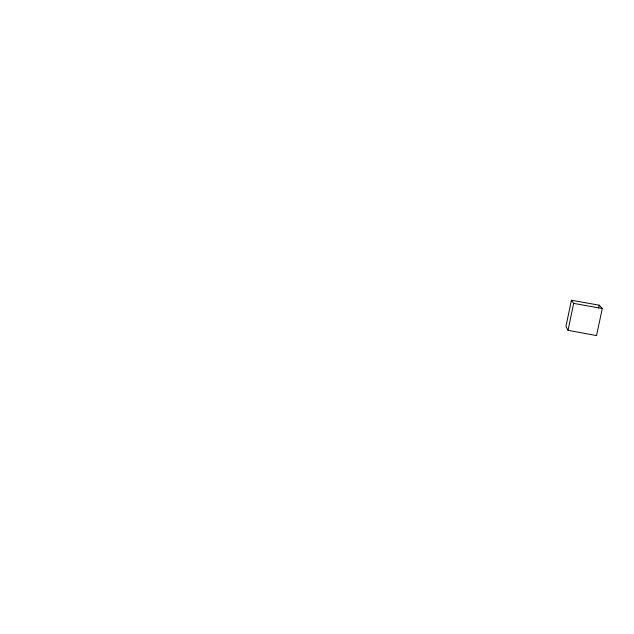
<?xml version="1.0" encoding="UTF-8"?>
<svg xmlns="http://www.w3.org/2000/svg" width="634" height="634" viewBox="0 0 634 634"><rect width="100%" height="100%" fill="white"/><g stroke="black" fill="none" stroke-linecap="round" stroke-linejoin="round"><path stroke-width="0.95" d="M571.4 300.231L565.948 326.439L568.04 330.314L596.515 335.592L602.3 308.512L599.217 305.208L571.4 300.231L573.659 303.377L602.3 308.512M568.04 330.314L573.659 303.377M598.615 308.029L599.217 305.208M31.954 298.408L31.954 298.408"/></g></svg>
